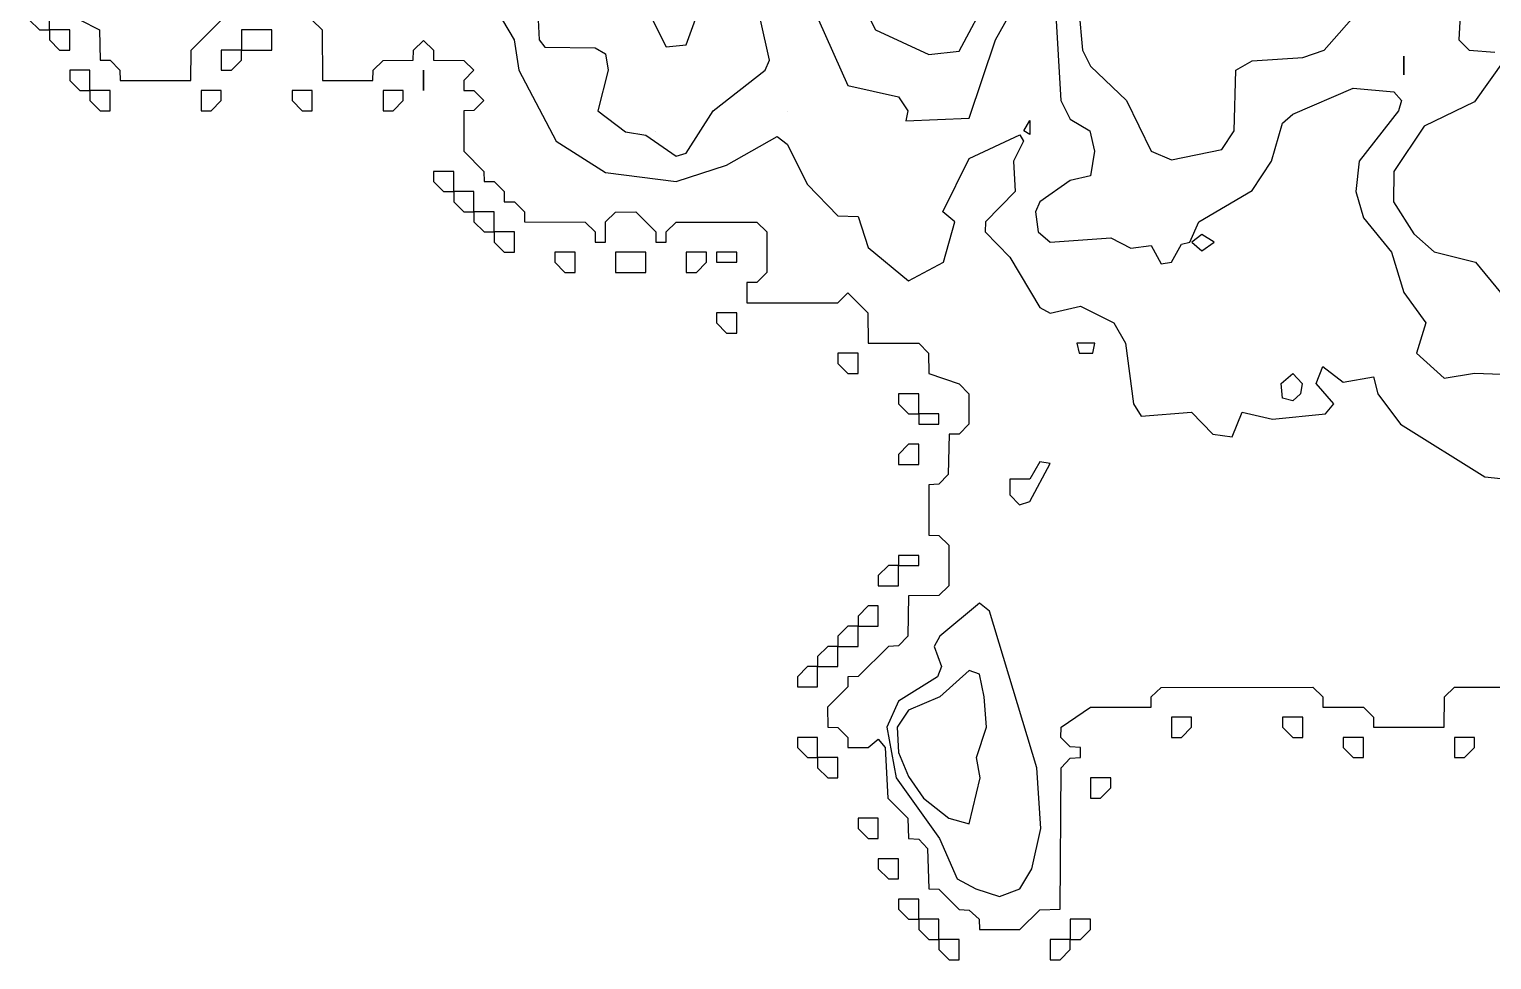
# Model space of a CAD drawing. Header units: metres. Extents: x 310028 to 360472, y 4137098 to 4159193.
# Drawn here: x 336338 to 338508, y 4155128 to 4156508 of the extents above; entities that cross this region are included whole.
import ezdxf

# ---------------------------------------------------------------- set-up
doc = ezdxf.new("R2010")
doc.units = ezdxf.units.M
doc.layers.add('COAST', color=5, linetype='Continuous')
doc.layers.add('CONTOUR', color=254, linetype='Continuous')

msp = doc.modelspace()

# ---------------------------------------------------------------- linework, layer by layer
at = {"layer": 'COAST'}
for points in [[(336337.5, 4156522.5), (336352.5, 4156507.5), (336367.5, 4156507.5), (336367.6, 4156537.5), (336337.5, 4156537.5), (336337.5, 4156522.5)], [(336367.5, 4156492.5), (336382.5, 4156477.5), (336397.5, 4156477.5), (336397.6, 4156507.5), (336367.5, 4156507.5), (336367.5, 4156492.5)], [(336412.5, 4156522.4), (336441.7, 4156507.5), (336442.5, 4156462.5), (336457.5, 4156462.4), (336472.1, 4156447.5), (336472.5, 4156432.4), (336577.5, 4156432.5), (336578, 4156477.5), (336622.6, 4156522.5)], [(336652.5, 4156492.5), (336652.5, 4156477.5), (336697.5, 4156477.5), (336697.5, 4156507.5), (336652.5, 4156507.5), (336652.5, 4156492.5)], [(336757.5, 4156521.9), (336772, 4156507.5), (336772.5, 4156432.4), (336847.5, 4156432.5), (336847.7, 4156447.5), (336862.5, 4156461.8), (336907.5, 4156462.5), (336907.7, 4156477.5), (336922.5, 4156491.5), (336937.2, 4156477.5), (336937.5, 4156462.4), (336982.5, 4156462.2), (336997.4, 4156447.5), (336982.5, 4156432.5), (336982.5, 4156417.5), (336997.5, 4156417.3), (337012, 4156402.5), (336997.5, 4156387.6), (336982.5, 4156387.5), (336982.4, 4156327.5), (337012.3, 4156297.5), (337012.5, 4156282.5), (337027.5, 4156282.3), (337042.3, 4156267.5), (337042.5, 4156252.5), (337057.5, 4156252.2), (337072.5, 4156237.5), (337072.5, 4156222.5), (337162.5, 4156222.2), (337177.3, 4156207.5), (337177.5, 4156192.4), (337192.5, 4156192.5), (337192.9, 4156222.5), (337207.5, 4156237.1), (337237.5, 4156237.2), (337267.3, 4156207.5), (337267.5, 4156192.5), (337282.5, 4156192.5), (337282.7, 4156207.5), (337297.5, 4156222.2), (337417.5, 4156222.3), (337431.9, 4156207.5), (337432, 4156147.5), (337417.5, 4156132.6), (337402.5, 4156132.5), (337402.5, 4156102.5), (337537.5, 4156102.4), (337552.5, 4156117.4), (337582.2, 4156087.5), (337582.5, 4156042.5), (337657.5, 4156042.4), (337671.9, 4156027.5), (337672.5, 4155997.5), (337717.5, 4155982.4), (337731.7, 4155967.5), (337732.1, 4155922.5), (337717.5, 4155907.6), (337702.5, 4155907.5), (337701.1, 4155847.5), (337687.5, 4155833.5), (337672.3, 4155832.5), (337672.4, 4155757.5), (337687.5, 4155757.2), (337702, 4155742.5), (337702.2, 4155682.5), (337687.5, 4155668.1), (337642.5, 4155667.5), (337641.2, 4155607.5), (337627.5, 4155593.4), (337612.5, 4155592.6), (337567.5, 4155547.8), (337552.5, 4155547.5), (337552.1, 4155532.5), (337522.3, 4155502.5), (337522.5, 4155472.5), (337537.5, 4155472.4), (337552.3, 4155457.5), (337552.5, 4155442.5), (337582.5, 4155442.4), (337597.5, 4155454.6), (337607.9, 4155442.5), (337611.8, 4155367.5), (337641.2, 4155337.5), (337642.3, 4155307.5), (337657.5, 4155306.5), (337670.5, 4155292.5), (337672.4, 4155232.5), (337687.5, 4155232.1), (337717.5, 4155202.1), (337732.5, 4155201.3), (337747.1, 4155187.5), (337747.5, 4155172.5), (337807.5, 4155172.4), (337837.5, 4155201.6), (337867.6, 4155202.5), (337869, 4155412.5), (337882.5, 4155426.5), (337897.8, 4155427.5), (337897.8, 4155442.5), (337882.5, 4155443.5), (337868.6, 4155457.5), (337868.7, 4155472.5), (337912.5, 4155502.3), (338002.5, 4155502.5), (338002.7, 4155517.5), (338017.5, 4155531.5), (338242.5, 4155531.8), (338257.1, 4155517.5), (338257.5, 4155502.4), (338317.5, 4155502.3), (338332.5, 4155487.5), (338332.5, 4155472.5), (338437.5, 4155472.5), (338437.8, 4155517.5), (338452.5, 4155532.1), (338557.5, 4155532.2)], [(336622.5, 4156462.5), (336622.5, 4156447.5), (336637.5, 4156447.5), (336652.5, 4156462.5), (336652.5, 4156477.5), (336622.5, 4156477.5), (336622.5, 4156462.5)], [(336397.5, 4156432.5), (336412.5, 4156417.5), (336427.5, 4156417.5), (336427.5, 4156447.5), (336397.5, 4156447.5), (336397.5, 4156432.5)], [(336922.5, 4156432.5), (336922.5, 4156417.5), (336922.5, 4156447.5), (336922.5, 4156432.5)], [(336427.5, 4156402.5), (336442.5, 4156387.5), (336457.5, 4156387.5), (336457.5, 4156417.5), (336427.5, 4156417.5), (336427.5, 4156402.5)], [(336592.5, 4156402.5), (336592.5, 4156387.5), (336607.5, 4156387.5), (336622.5, 4156402.5), (336622.5, 4156417.5), (336592.5, 4156417.5), (336592.5, 4156402.5)], [(336727.5, 4156402.5), (336742.5, 4156387.5), (336757.5, 4156387.5), (336757.5, 4156417.5), (336727.5, 4156417.5), (336727.5, 4156402.5)], [(336862.5, 4156402.5), (336862.5, 4156387.5), (336877.5, 4156387.5), (336892.5, 4156402.5), (336892.5, 4156417.5), (336862.5, 4156417.5), (336862.5, 4156402.5)], [(336937.5, 4156282.5), (336952.5, 4156267.5), (336967.5, 4156267.5), (336967.5, 4156297.5), (336937.5, 4156297.5), (336937.5, 4156282.5)], [(336967.5, 4156252.5), (336982.5, 4156237.5), (336997.5, 4156237.5), (336997.5, 4156267.5), (336967.5, 4156267.5), (336967.5, 4156252.5)], [(336997.5, 4156222.5), (337012.5, 4156207.5), (337027.5, 4156207.5), (337027.5, 4156237.5), (336997.5, 4156237.5), (336997.5, 4156222.5)], [(337027.5, 4156192.5), (337042.5, 4156177.5), (337057.5, 4156177.5), (337057.5, 4156207.5), (337027.5, 4156207.5), (337027.5, 4156192.5)], [(337117.5, 4156162.5), (337132.5, 4156147.5), (337147.5, 4156147.5), (337147.5, 4156177.5), (337117.5, 4156177.5), (337117.5, 4156162.5)], [(337207.5, 4156162.5), (337207.5, 4156147.5), (337252.5, 4156147.5), (337252.5, 4156177.5), (337207.5, 4156177.5), (337207.5, 4156162.5)], [(337312.5, 4156162.5), (337312.5, 4156147.5), (337327.5, 4156147.5), (337342.5, 4156162.5), (337342.5, 4156177.5), (337312.5, 4156177.5), (337312.5, 4156162.5)], [(337357.5, 4156162.5), (337387.5, 4156162.5), (337387.5, 4156177.5), (337357.5, 4156177.5), (337357.5, 4156162.5)], [(337357.5, 4156072.5), (337372.5, 4156057.5), (337387.5, 4156057.5), (337387.5, 4156087.5), (337357.5, 4156087.5), (337357.5, 4156072.5)], [(337537.5, 4156012.5), (337552.5, 4155997.5), (337567.5, 4155997.5), (337567.5, 4156027.5), (337537.5, 4156027.5), (337537.5, 4156012.5)], [(337627.5, 4155952.5), (337642.5, 4155937.5), (337657.5, 4155937.5), (337657.5, 4155967.5), (337627.5, 4155967.5), (337627.5, 4155952.5)], [(337657.5, 4155922.5), (337687.5, 4155922.5), (337687.5, 4155937.5), (337657.5, 4155937.5), (337657.5, 4155922.5)], [(337627.5, 4155862.5), (337657.5, 4155862.5), (337657.5, 4155892.5), (337642.5, 4155892.5), (337627.5, 4155877.5), (337627.5, 4155862.5)], [(337627.5, 4155712.5), (337657.5, 4155712.5), (337657.5, 4155727.5), (337627.5, 4155727.5), (337627.5, 4155712.5)], [(337597.5, 4155682.5), (337627.5, 4155682.5), (337627.5, 4155712.5), (337612.5, 4155712.5), (337597.5, 4155697.5), (337597.5, 4155682.5)], [(337567.5, 4155622.5), (337597.5, 4155622.5), (337597.5, 4155652.5), (337582.5, 4155652.5), (337567.5, 4155637.5), (337567.5, 4155622.5)], [(337537.5, 4155592.5), (337567.5, 4155592.5), (337567.5, 4155622.5), (337552.5, 4155622.5), (337537.5, 4155607.5), (337537.5, 4155592.5)], [(337507.5, 4155562.5), (337537.5, 4155562.5), (337537.5, 4155592.5), (337522.5, 4155592.5), (337507.5, 4155577.5), (337507.5, 4155562.5)], [(337477.5, 4155532.5), (337507.5, 4155532.5), (337507.5, 4155562.5), (337492.5, 4155562.5), (337477.5, 4155547.5), (337477.5, 4155532.5)], [(338032.5, 4155472.5), (338032.5, 4155457.5), (338047.5, 4155457.5), (338062.5, 4155472.5), (338062.5, 4155487.5), (338032.5, 4155487.5), (338032.5, 4155472.5)], [(338197.5, 4155472.5), (338212.5, 4155457.5), (338227.5, 4155457.5), (338227.5, 4155487.5), (338197.5, 4155487.5), (338197.5, 4155472.5)], [(337477.5, 4155442.5), (337492.5, 4155427.5), (337507.5, 4155427.5), (337507.5, 4155457.5), (337477.5, 4155457.5), (337477.5, 4155442.5)], [(338287.5, 4155442.5), (338302.5, 4155427.5), (338317.5, 4155427.5), (338317.5, 4155457.5), (338287.5, 4155457.5), (338287.5, 4155442.5)], [(338452.5, 4155442.5), (338452.5, 4155427.5), (338467.5, 4155427.5), (338482.5, 4155442.5), (338482.5, 4155457.5), (338452.5, 4155457.5), (338452.5, 4155442.5)], [(337507.5, 4155412.5), (337522.5, 4155397.5), (337537.5, 4155397.5), (337537.5, 4155427.5), (337507.5, 4155427.5), (337507.5, 4155412.5)], [(337912.5, 4155382.5), (337912.5, 4155367.5), (337927.5, 4155367.5), (337942.5, 4155382.5), (337942.5, 4155397.5), (337912.5, 4155397.5), (337912.5, 4155382.5)], [(337567.5, 4155322.5), (337582.5, 4155307.5), (337597.5, 4155307.5), (337597.5, 4155337.5), (337567.5, 4155337.5), (337567.5, 4155322.5)], [(337597.5, 4155262.5), (337612.5, 4155247.5), (337627.5, 4155247.5), (337627.5, 4155277.5), (337597.5, 4155277.5), (337597.5, 4155262.5)], [(337627.5, 4155202.5), (337642.5, 4155187.5), (337657.5, 4155187.5), (337657.5, 4155217.5), (337627.5, 4155217.5), (337627.5, 4155202.5)], [(337657.5, 4155172.5), (337672.5, 4155157.5), (337687.5, 4155157.5), (337687.5, 4155187.5), (337657.5, 4155187.5), (337657.5, 4155172.5)], [(337882.5, 4155172.5), (337882.5, 4155157.5), (337897.5, 4155157.5), (337912.5, 4155172.5), (337912.5, 4155187.5), (337882.5, 4155187.5), (337882.5, 4155172.5)], [(337687.5, 4155142.5), (337702.5, 4155127.5), (337717.5, 4155127.5), (337717.5, 4155157.5), (337687.5, 4155157.5), (337687.5, 4155142.5)], [(337852.5, 4155142.5), (337852.5, 4155127.5), (337867.5, 4155127.5), (337882.5, 4155142.5), (337882.5, 4155157.5), (337852.5, 4155157.5), (337852.5, 4155142.5)]]:
    msp.add_lwpolyline(points, dxfattribs=at)
at = {"layer": 'CONTOUR'}
for points, elevation in [([(337163.9, 4156717.5), (337282.5, 4156482.5), (337312.5, 4156485.3), (337336.8, 4156552.5)], 30), ([(338516.5, 4156672.5), (338490.5, 4156642.5), (338486.9, 4156597.5), (338461.4, 4156537.5), (338459.1, 4156492.5), (338474.2, 4156477.5), (338512.5, 4156474.3)], 30), ([(337895.1, 4156537.5), (337900.4, 4156477.5), (337912.5, 4156453.4), (337965.7, 4156402.5), (338002.5, 4156327.6), (338032.5, 4156314.5), (338107.5, 4156330), (338125.9, 4156357.5), (338128, 4156447.5), (338152.5, 4156461.5), (338227.5, 4156466.2), (338259.1, 4156477.5), (338377.5, 4156611.7)], 30), ([(337554.9, 4156582.5), (337593.6, 4156507.5), (337672.5, 4156471), (337717.5, 4156475.6), (337762.5, 4156560.5)], 30), ([(337030.2, 4156537.5), (337057.2, 4156492.5), (337063.9, 4156447.5), (337119.3, 4156342.5), (337192.5, 4156295.9), (337297.5, 4156282.6), (337372.5, 4156306.6), (337447.5, 4156349.2), (337462.5, 4156337.9), (337492.5, 4156277.9), (337537.5, 4156231.6), (337567.5, 4156230.4), (337582.5, 4156184.4), (337642.5, 4156135.2), (337694.4, 4156162.5), (337711.1, 4156222.5), (337693.1, 4156237.5), (337732.5, 4156316.5), (337807.5, 4156351.8), (337813.2, 4156342.5), (337798, 4156312.5), (337800.8, 4156267.5), (337756.8, 4156222.5), (337756, 4156207.5), (337792.5, 4156170), (337837.5, 4156095.2), (337852.5, 4156087.2), (337897.5, 4156097.6), (337947.2, 4156072.5), (337964.4, 4156042.5), (337976.4, 4155952.5), (337987.5, 4155934.4), (338062.5, 4155940.1), (338094, 4155907.5), (338122.5, 4155903.5), (338137.5, 4155939.9), (338182.5, 4155929.6), (338261.4, 4155937.5), (338273.7, 4155952.5), (338247.5, 4155982.5), (338257.5, 4156007.7), (338287.5, 4155984.7), (338332.5, 4155992.7), (338338.9, 4155967.5), (338372.5, 4155922.5), (338497.5, 4155844), (338587.5, 4155834.7)], 10), ([(337508.6, 4156522.5), (337552.5, 4156424.9), (337627.5, 4156408.1), (337641.5, 4156387.5), (337638.6, 4156372.5), (337732.5, 4156376.2), (337771.7, 4156492.5), (337796.6, 4156537.5)], 20), ([(337860.5, 4156537.5), (337868.2, 4156402.5), (337882.5, 4156374.8), (337911.5, 4156357.5), (337918.4, 4156327.5), (337912.5, 4156290.8), (337882.5, 4156283.7), (337837.5, 4156252.5), (337830.6, 4156237.5), (337834.9, 4156207.5), (337852.5, 4156192.6), (337942.5, 4156199), (337972.5, 4156183.3), (338002.5, 4156187.4), (338017.5, 4156160.3), (338032.5, 4156162.9), (338047.5, 4156189.5), (338059.7, 4156192.5), (338073.4, 4156222.5), (338152.5, 4156269.2), (338181.3, 4156312.5), (338197.5, 4156369.2), (338212.5, 4156382.4), (338302.5, 4156420.8), (338362.5, 4156415.4), (338374, 4156402.5), (338369.7, 4156387.5), (338311.2, 4156312.5), (338306.4, 4156267.5), (338317.5, 4156228.4), (338359.3, 4156177.5), (338377.7, 4156117.5), (338410, 4156072.5), (338396.2, 4156027.5), (338437.5, 4155990.4), (338482.5, 4155997.9), (338602.5, 4155993.5)], 20), ([(337092.6, 4156522.5), (337094.2, 4156492.5), (337102.5, 4156482), (337177.5, 4156480.6), (337192.5, 4156472.1), (337196.6, 4156447.5), (337181.3, 4156387.5), (337222.5, 4156356.2), (337252.5, 4156351.1), (337297.5, 4156319.8), (337312.5, 4156324.5), (337352.3, 4156387.5), (337429.4, 4156447.5), (337436.2, 4156462.5), (337422.5, 4156522.5)], 20), ([(338526.5, 4156462.5), (338482.5, 4156400.6), (338407.5, 4156364.7), (338362.8, 4156297.5), (338362.2, 4156252.5), (338392.5, 4156204.8), (338422.5, 4156178.1), (338483.8, 4156162.5), (338520.7, 4156117.5)], 30), ([(338377.5, 4156440.7), (338377.5, 4156468.3), (338377.5, 4156440.7)], 20), ([(337462.5, 4156385.8), (337462.5, 4156385.8)], 10), ([(337267.5, 4156356.5), (337267.5, 4156356.5)], 20), ([(337822.5, 4156352), (337813.5, 4156357.5), (337822.5, 4156373.1), (337822.5, 4156352)], 10), ([(338063, 4156192.5), (338077.5, 4156179.5), (338096.2, 4156192.5), (338077.5, 4156204), (338063, 4156192.5)], 20), ([(337895.4, 4156027.5), (337916.1, 4156027.5), (337918.7, 4156042.5), (337892.1, 4156042.5), (337895.4, 4156027.5)], 10), ([(338197.5, 4155960.7), (338195.4, 4155982.5), (338212.5, 4155997.7), (338226.7, 4155982.5), (338224, 4155967.5), (338212.5, 4155957), (338197.5, 4155960.7)], 10), ([(337807.3, 4155802.5), (337822.5, 4155807.7), (337852.5, 4155863.7), (337837.5, 4155866.2), (337822.5, 4155840.5), (337792.5, 4155840.5), (337792.8, 4155817.5), (337807.3, 4155802.5)], 10), ([(337742.2, 4155232.5), (337777.5, 4155221.5), (337807.6, 4155232.5), (337825.4, 4155262.5), (337838.7, 4155322.5), (337832.9, 4155412.5), (337762.5, 4155645), (337747.5, 4155656.6), (337689, 4155607.5), (337680.3, 4155592.5), (337691.1, 4155562.5), (337685.6, 4155547.5), (337627.5, 4155511.4), (337610.3, 4155472.5), (337624.2, 4155397.5), (337688.5, 4155307.5), (337714.8, 4155247.5), (337742.2, 4155232.5)], 10), ([(337702.4, 4155337.5), (337732.5, 4155329), (337748.6, 4155397.5), (337743.5, 4155427.5), (337758.1, 4155472.5), (337754.6, 4155517.5), (337747.5, 4155551.1), (337732.5, 4155556.9), (337689.1, 4155517.5), (337642.5, 4155497.8), (337625.6, 4155472.5), (337627.5, 4155435.2), (337642.5, 4155399.5), (337664.7, 4155367.5), (337702.4, 4155337.5)], 20)]:
    msp.add_lwpolyline(points, dxfattribs=dict(at, elevation=elevation))

doc.saveas('drawing.dxf')
